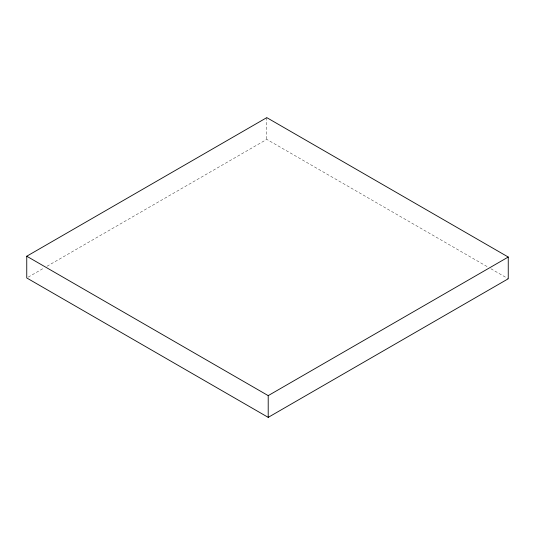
<?xml version="1.0" encoding="UTF-8"?>
<svg xmlns="http://www.w3.org/2000/svg" width="535" height="535" viewBox="0 0 535 535"><rect width="100%" height="100%" fill="white"/><g stroke="black" fill="none" stroke-linecap="round" stroke-linejoin="round"><path stroke-width="0.4" stroke-dasharray="2.67 2.01" d="M28.194 277.13L44.104 267.941M46.993 266.276L266.791 139.374L488.007 267.092M490.903 268.757L508.25 278.775M266.791 117.633L266.791 139.374"/><path stroke-width="0.8" d="M26.75 256.225L266.791 117.633L508.25 257.041L508.25 278.775L268.209 417.367L26.75 277.959L26.75 256.225L268.209 395.626L508.25 257.041M268.209 395.626L268.209 417.367"/></g></svg>
